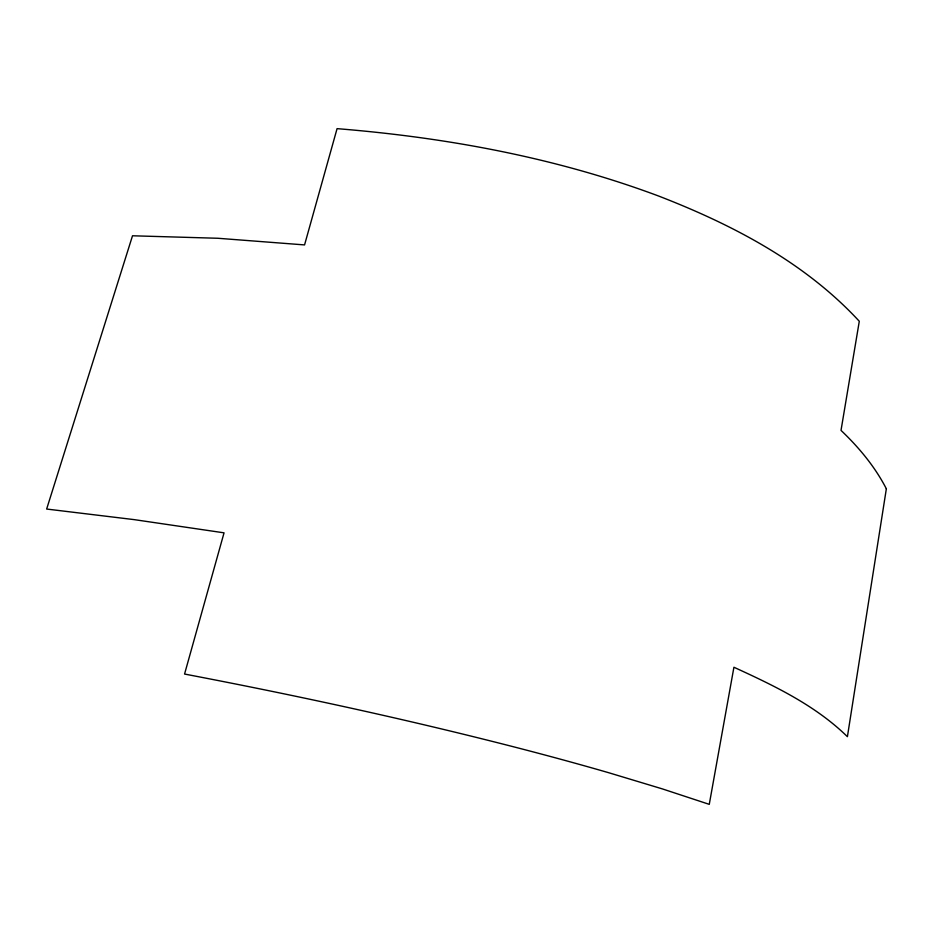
<?xml version="1.0" encoding="UTF-8"?>
<svg xmlns="http://www.w3.org/2000/svg" width="933" height="933" viewBox="0 0 933 933"><rect width="100%" height="100%" fill="white"/><g stroke="black" fill="none" stroke-linecap="round" stroke-linejoin="round"><path stroke-width="1.4" d="M886.35 488.799L847.409 736.685C815.395 705.336 774.203 685.685 733.921 667.247L709.267 804.351L662.325 788.886L608.514 772.664A397.47 37.04 13 0 0 516.066 747.438C406.426 719.226 295.738 695.283 184.559 674.046L224.048 532.836L134.247 519.634L46.65 509.045L132.509 235.781L217.856 238.265L304.566 244.912L337.07 128.649C446.382 137.489 555.427 157.479 658.383 195.942C732.23 224.503 804.957 262.418 859.293 321.267L841.018 430.393C858.92 447.42 875.002 466.733 886.35 488.799"/></g></svg>
